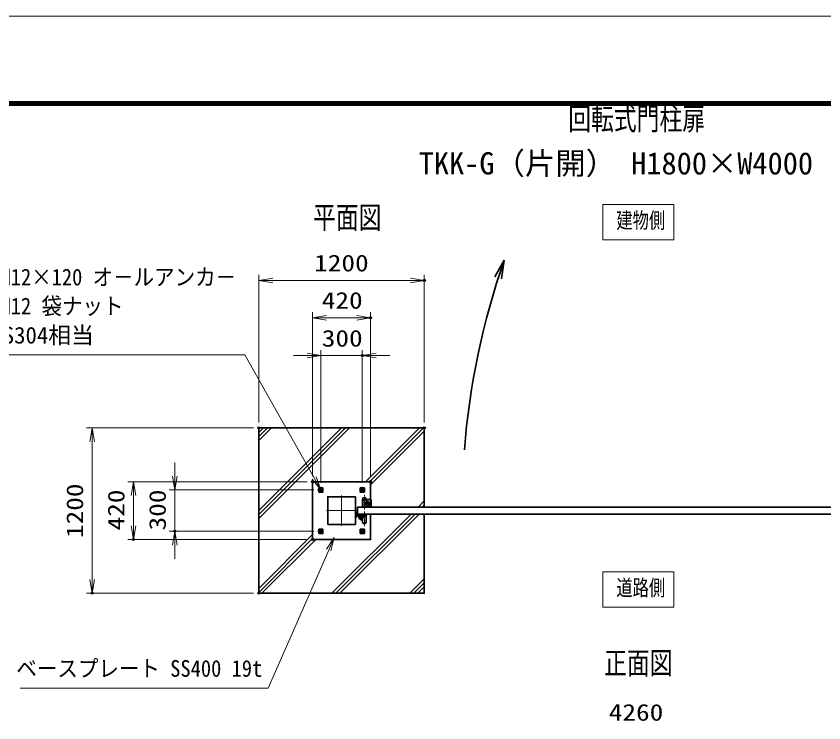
# Model space of a CAD drawing. Units: millimetres at full size. Extents: x -11880 to 11880, y -8400 to 8400.
# Drawn here: x -1618 to 4241, y 3271 to 8400 of the extents above; entities that cross this region are included whole.
import ezdxf
from ezdxf.enums import TextEntityAlignment as Align

# ---------------------------------------------------------------- set-up
doc = ezdxf.new("R2010")
doc.units = ezdxf.units.MM
doc.header["$LTSCALE"] = 30
doc.header["$PDMODE"] = 32
doc.header["$PDSIZE"] = 15
for name, pattern in [('DASHED', [7.5, 6, -1.5]), ('USER1', [9, 6, -0.75, 1.5, -0.75]), ('USER2', [18, 12, -1.5, 3, -1.5])]:
    doc.linetypes.add(name, pattern=pattern)
for name, color, linetype, lineweight in [('0-0_D-TTL', 7, 'Continuous', 18), ('0-1_外形線', 7, 'Continuous', 35), ('0-2_0', 7, 'Continuous', 18), ('0-3_寸法線', 4, 'Continuous', 18), ('0-5_細線', 2, 'Continuous', 35), ('0-6_隠れ線', 140, 'DASHED', 18), ('0-7_軸線', 200, 'USER2', 15), ('0-D_ハッチング', 253, 'Continuous', 13), ('1-0_AM_0N', 7, 'Continuous', 50), ('1-1_AM_7N', 6, 'USER1', 18), ('1-5_AM_4N', 4, 'Continuous', 25)]:
    doc.layers.add(name, color=color, linetype=linetype, lineweight=lineweight)
for name, color, linetype in [('0-4_Defpoints', 7, 'Continuous'), ('0-9_文字3', 254, 'Continuous'), ('0-C_文字', 254, 'Continuous')]:
    doc.layers.add(name, color=color, linetype=linetype)
doc.styles.add('ＭＳ ゴシック', font='')
doc.styles.get('ＭＳ ゴシック').set_extended_font_data('MS Gothic')

# ---------------------------------------------------------------- blocks, each defined once
blk = doc.blocks.new('A$C4093506B')
at = {"layer": '0-1_外形線'}
for p, q in [((-373.3, 0), (376.7, 0)), ((-373.3, -1755), (-373.3, 0)), ((376.7, -1755), (376.7, 0))]:
    blk.add_line(p, q, dxfattribs=at)
blk.add_arc((1.7, -1755), 375, 180, 0, dxfattribs=at)
at = {"layer": '0-7_軸線', "linetype": 'USER1'}
blk.add_line((1.7, 532.5), (1.7, -2662.5), dxfattribs=at)
blk = doc.blocks.new('A$C031A601E')
at = {"layer": '0-1_外形線'}
for p, q in [((-914.7, 739.2), (-914.7, -610.8)), ((-614.7, -910.8), (585.3, -910.8))]:
    blk.add_line(p, q, dxfattribs=at)
blk.add_lwpolyline([(885.3, -610.8), (885.3, 739.2), (-914.7, 739.2)], dxfattribs=at)
for centre, start, end in [((-614.7, -610.8), 180, 270), ((585.3, -610.8), 270, 0)]:
    blk.add_arc(centre, 300, start, end, dxfattribs=at)
at = {"layer": '0-5_細線'}
blk.add_circle((-14.7, -10.8), 525, dxfattribs=at)
at = {"layer": '0-6_隠れ線', "linetype": 'Continuous'}
blk.add_line((-914.7, 589.2), (885.3, 589.2), dxfattribs=at)
at = {"layer": '0-6_隠れ線'}
for radius in [420, 315, 285]:
    blk.add_circle((-14.7, -10.8), radius, dxfattribs=at)
at = {"layer": '0-7_軸線'}
for q in [(-14.7, 645.4), (-670.9, -10.8), (641.6, -10.8), (-14.7, -667.1)]:
    blk.add_line((-14.7, -10.8), q, dxfattribs=at)
blk = doc.blocks.new('_Open')
at = {"layer": '0-2_0', "color": 4}
blk.add_line((-30, 5), (0, 0), dxfattribs=at)
blk.add_lwpolyline([(-30, -5), (0, 0), (-30, 0)], dxfattribs=at)
blk = doc.blocks.new('S265')
at = {"layer": '0-3_寸法線'}
for points in [[(5178916.4, 80416200.5), (5232882.8, 80416200.5), (5246042, 80446281.8), (5247244.3, 80449030.3)], [(5246500.1, 80446081.4), (5247244.3, 80449030.3), (5245583.9, 80446482.2)]]:
    blk.add_lwpolyline(points, dxfattribs=at)
at = {"layer": '0-3_寸法線', "color": 254, "style": 'ＭＳ ゴシック', "width": 0.9}
blk.add_text('ベースプレート SS400 19t', height=3637, dxfattribs=at).set_placement((5178052.4, 80417601.1), align=Align.BOTTOM_LEFT)
blk = doc.blocks.new('S266')
at = {"layer": '0-3_寸法線'}
for points in [[(5170579, 80488760.8), (5227742.2, 80488760.8), (5242864.2, 80461982.2), (5244339.4, 80459369.9)], [(5242428.9, 80461736.3), (5244339.4, 80459369.9), (5243299.6, 80462228)]]:
    blk.add_lwpolyline(points, dxfattribs=at)
at = {"layer": '0-3_寸法線', "color": 254, "style": 'ＭＳ ゴシック', "width": 0.9}
for s, p in [('4-M12×120 オ－ルアンカ－', (5170147, 80502823)), ('4-M12 袋ナット', (5170147, 80496523))]:
    blk.add_text(s, height=3637, dxfattribs=at).set_placement(p, align=Align.BOTTOM_LEFT)
at = {"layer": '0-3_寸法線', "color": 254, "style": 'ＭＳ ゴシック'}
blk.add_text('SUS304相当', height=3637, dxfattribs=at).set_placement((5170147, 80490161.4), align=Align.BOTTOM_LEFT)
blk = doc.blocks.new('U277')
at = {"layer": '1-0_AM_0N'}
blk.add_lwpolyline([(4230, 4344.1), (4500, 4188.2), (4770, 4344.1), (4770, 4655.9), (4500, 4811.8), (4230, 4655.9)], close=True, dxfattribs=at)
for radius in [270, 151.6]:
    blk.add_circle((4500, 4500), radius, dxfattribs=at)
at = {"layer": '1-1_AM_7N'}
for p, q in [((4157.1, 4500), (4842.9, 4500)), ((4500, 4842.9), (4500, 4157.1))]:
    blk.add_line(p, q, dxfattribs=at)
at = {"layer": '1-5_AM_4N'}
blk.add_arc((4500, 4500), 180, 260, 170, dxfattribs=at)
blk = doc.blocks.new('U278')
at = {"layer": '1-0_AM_0N'}
blk.add_lwpolyline([(-4230, 4344.1), (-4500, 4188.2), (-4770, 4344.1), (-4770, 4655.9), (-4500, 4811.8), (-4230, 4655.9)], close=True, dxfattribs=at)
for radius in [270, 151.6]:
    blk.add_circle((-4500, 4500), radius, dxfattribs=at)
at = {"layer": '1-1_AM_7N'}
for p, q in [((-4157.1, 4500), (-4842.9, 4500)), ((-4500, 4842.9), (-4500, 4157.1))]:
    blk.add_line(p, q, dxfattribs=at)
at = {"layer": '1-5_AM_4N'}
blk.add_arc((-4500, 4500), 180, 10, 280, dxfattribs=at)
blk = doc.blocks.new('U279')
at = {"layer": '1-0_AM_0N'}
blk.add_lwpolyline([(4230, -4344.1), (4500, -4188.2), (4770, -4344.1), (4770, -4655.9), (4500, -4811.8), (4230, -4655.9)], close=True, dxfattribs=at)
for radius in [270, 151.6]:
    blk.add_circle((4500, -4500), radius, dxfattribs=at)
at = {"layer": '1-1_AM_7N'}
for p, q in [((4157.1, -4500), (4842.9, -4500)), ((4500, -4842.9), (4500, -4157.1))]:
    blk.add_line(p, q, dxfattribs=at)
at = {"layer": '1-5_AM_4N'}
blk.add_arc((4500, -4500), 180, 190, 100, dxfattribs=at)
blk = doc.blocks.new('U280')
at = {"layer": '1-0_AM_0N'}
blk.add_lwpolyline([(-4230, -4344.1), (-4500, -4188.2), (-4770, -4344.1), (-4770, -4655.9), (-4500, -4811.8), (-4230, -4655.9)], close=True, dxfattribs=at)
for radius in [270, 151.6]:
    blk.add_circle((-4500, -4500), radius, dxfattribs=at)
at = {"layer": '1-1_AM_7N'}
for p, q in [((-4157.1, -4500), (-4842.9, -4500)), ((-4500, -4842.9), (-4500, -4157.1))]:
    blk.add_line(p, q, dxfattribs=at)
at = {"layer": '1-5_AM_4N'}
blk.add_arc((-4500, -4500), 180, 80, 350, dxfattribs=at)
blk = doc.blocks.new('A$C67A600EB')
at = {"layer": '0-1_外形線'}
blk.add_lwpolyline([(6300, 750), (6300, 6300), (-6300, 6300), (-6300, -6300), (6300, -6300), (6300, -750)], dxfattribs=at)
for points in [[(-4950, 4950), (-4050, 4950), (-4050, 4050), (-4950, 4050)], [(4950, 4950), (4050, 4950), (4050, 4050), (4950, 4050)], [(-3000, -3000), (3000, -3000), (3000, 3000), (-3000, 3000)], [(-4950, -4950), (-4050, -4950), (-4050, -4050), (-4950, -4050)], [(4950, -4950), (4050, -4950), (4050, -4050), (4950, -4050)]]:
    blk.add_lwpolyline(points, close=True, dxfattribs=at)
at = {"layer": '0-5_細線'}
for p, q in [((3000, -1200), (3000, -300)), ((3000, -300), (3090, -300)), ((3090, -300), (3090, -1044.1)), ((4980, -1020), (3180, -1020)), ((3335.9, -1110), (4980, -1110)), ((3480, -750), (3480, -870)), ((3480, -750), (4980, -750)), ((3480, -870), (4980, -870)), ((3810, -1530), (3810, -1200)), ((3810, -1200), (4650, -1200)), ((3855, -870), (3855, -1020)), ((3855, -1020), (4605, -1020)), ((4028.8, -1350), (4431.2, -1350)), ((4050, -1200), (4050, -1020)), ((4410, -1200), (4410, -1020)), ((4605, -1020), (4605, -870)), ((4650, -1200), (4650, -1530)), ((4980, -870), (4980, -750)), ((4980, -1020), (5129.9, -1057)), ((5106.6, -1143.9), (4980, -1110)), ((5129.9, -1057), (5106.6, -1143.9))]:
    blk.add_line(p, q, dxfattribs=at)
blk.add_circle((3180, -1200), 180, dxfattribs=at)
blk.add_circle((3180, -1200), 180, dxfattribs=at)
for radius, start, end in [(420, 180, 0), (270, 138.18969, 41.81031)]:
    blk.add_arc((4230, -1530), radius, start, end, dxfattribs=at)
at = {"layer": '0-6_隠れ線'}
for centre in [(-4500, 4500), (4500, 4500), (-4500, -4500), (4500, -4500)]:
    blk.add_circle(centre, 300, dxfattribs=at)
at = {"layer": '0-7_軸線'}
for p, q in [((0, -3300), (0, 3300)), ((-3300, 0), (3300, 0)), ((3180, -1200), (2910.5, -1200)), ((3180, -1200), (3180, -930.5)), ((3180, -1200), (3180, -1469.5)), ((3180, -1200), (3449.5, -1200)), ((4230, -1530), (3633.6, -1530)), ((4230, -1530), (4230, -933.6)), ((4230, -1530), (4230, -2126.4)), ((4230, -1530), (4826.4, -1530))]:
    blk.add_line(p, q, dxfattribs=at)
at = {"layer": '1-0_AM_0N'}
for name in ['U278', 'U277', 'U280', 'U279']:
    blk.add_blockref(name, (0, 0), dxfattribs=at)

msp = doc.modelspace()

# ---------------------------------------------------------------- linework, layer by layer
at = {"layer": '0-0_D-TTL'}
for points in [[(-11880, -8400), (11880, -8400), (11880, 8400), (-11880, 8400)], [(-11116.29, 7779.43), (11116.29, 7779.43), (11116.29, -7777.71), (-11116.29, -7777.71)], [(-11109.21, 7772.36), (11109.21, 7772.36), (11109.21, -7770.64), (-11109.21, -7770.64)], [(-11102.14, 7765.29), (11102.14, 7765.29), (11102.14, -7763.57), (-11102.14, -7763.57)], [(-11095.07, 7758.21), (11095.07, 7758.21), (11095.07, -7756.5), (-11095.07, -7756.5)], [(-11088, 7751.14), (11088, 7751.14), (11088, -7749.43), (-11088, -7749.43)]]:
    msp.add_lwpolyline(points, close=True, dxfattribs=at)
at = {"layer": '0-1_外形線'}
for points in [[(143.04, 5411.26), (1343.04, 5411.26), (1343.04, 4836.26)], [(1343.04, 4786.26), (1343.04, 4211.26), (143.04, 4211.26), (143.04, 5411.26)]]:
    msp.add_lwpolyline(points, dxfattribs=at)
msp.add_lwpolyline([(858.04, 4836.26), (4858.04, 4836.26), (4858.04, 4786.26), (858.04, 4786.26)], close=True, dxfattribs=at)
msp.add_circle((928.04, 4861.26), 12.5, dxfattribs=at)
at = {"layer": '0-3_寸法線'}
for p, q in [((143.04, 5451.26), (143.04, 6522.2)), ((1343.04, 5451.26), (1343.04, 6522.2)), ((143.04, 6482.2), (1343.04, 6482.2)), ((533.04, 5061.26), (533.04, 6251.26)), ((533.04, 6211.26), (953.04, 6211.26)), ((953.04, 5061.26), (953.04, 6251.26)), ((493.04, 5936.35), (393.04, 5936.35)), ((593.04, 5012.69), (593.04, 5976.35)), ((593.04, 5936.35), (893.04, 5936.35)), ((893.04, 5012.69), (893.04, 5976.35)), ((993.04, 5936.35), (1093.04, 5936.35)), ((103.04, 5411.26), (-1107.01, 5411.26)), ((-1067.01, 5411.26), (-1067.01, 4211.26)), ((-467.01, 5061.26), (-467.01, 5161.26)), ((493.04, 5021.26), (-807.01, 5021.26)), ((-767.01, 5021.26), (-767.01, 4601.26)), ((541.61, 4961.26), (-507.01, 4961.26)), ((-467.01, 4961.26), (-467.01, 4661.26)), ((541.61, 4661.26), (-507.01, 4661.26)), ((493.04, 4601.26), (-807.01, 4601.26)), ((-467.01, 4561.26), (-467.01, 4461.26)), ((103.04, 4211.26), (-1107.01, 4211.26))]:
    msp.add_line(p, q, dxfattribs=at)
for points in [[(2638.63, 6777.04), (3153.9, 6777.04), (3153.9, 7034.11), (2638.63, 7034.11)], [(2638.63, 4110.28), (3153.9, 4110.28), (3153.9, 4367.36), (2638.63, 4367.36)]]:
    msp.add_lwpolyline(points, close=True, dxfattribs=at)
at = {"layer": '0-4_Defpoints'}
for p in [(1343.04, 6482.2), (953.04, 6211.26), (893.04, 5936.35), (143.04, 5411.26), (143.04, 5411.26), (1343.04, 5411.26), (533.04, 5021.26), (533.04, 5021.26), (953.04, 5021.26), (581.61, 4961.26), (593.04, 4972.69), (893.04, 4972.69), (-467.01, 4661.26), (581.61, 4661.26), (-767.01, 4601.26), (533.04, 4601.26), (-1067.01, 4211.26), (143.04, 4211.26)]:
    msp.add_point(p, dxfattribs=at)
at = {"layer": '0-5_細線'}
for q in [(1855.79, 6507.96), (1902.46, 6494.46)]:
    msp.add_line((1923.49, 6629.14), q, dxfattribs=at)
msp.add_arc((7072.08, 4825.73), 5455.3, 160.69606, 175.52715, dxfattribs=at)
at = {"layer": '0-D_ハッチング'}
for p, q in [((143.04, 5378.24), (176.06, 5411.26)), ((143.04, 4812.56), (741.74, 5411.26)), ((143.04, 5349.24), (205.06, 5411.26)), ((143.04, 4783.56), (770.74, 5411.26)), ((143.04, 5320.24), (234.06, 5411.26)), ((143.04, 4754.56), (799.74, 5411.26)), ((917.43, 5021.26), (1307.43, 5411.26)), ((946.43, 5021.26), (1336.43, 5411.26)), ((953.04, 4998.87), (1343.04, 5388.87)), ((1298.12, 4836.26), (1343.04, 4881.19)), ((1327.12, 4836.26), (1343.04, 4852.19)), ((673.12, 4211.26), (1248.12, 4786.26)), ((702.12, 4211.26), (1277.12, 4786.26)), ((731.12, 4211.26), (1306.12, 4786.26)), ((143.04, 4246.87), (533.04, 4636.87)), ((143.04, 4217.87), (533.04, 4607.87)), ((165.43, 4211.26), (555.43, 4601.26)), ((1238.8, 4211.26), (1343.04, 4315.5)), ((1267.8, 4211.26), (1343.04, 4286.5)), ((1296.8, 4211.26), (1343.04, 4257.5))]:
    msp.add_line(p, q, dxfattribs=at)

# ---------------------------------------------------------------- block references
at = {"layer": '0-1_外形線', "xscale": 0.03333333, "yscale": 0.03333333}
for name, p in [('A$C67A600EB', (743.04, 4811.26)), ('A$C4093506B', (907.98, 4786.26))]:
    msp.add_blockref(name, p, dxfattribs=at)
at = {"layer": '0-1_外形線', "yscale": 0.03333333, "rotation": 180}
for name, p, xscale in [('A$C4093506B', (907.98, 4836.26), -0.03333333), ('A$C031A601E', (927.55, 4860.9), 0.03333333)]:
    msp.add_blockref(name, p, dxfattribs=dict(at, xscale=xscale))
at = {"layer": '0-3_寸法線'}
for name, p, xscale, yscale in [('S266', (-174218.27, -2677017.73), 0.03333333, 0.03333333), ('_Open', (1343.04, 6482.2), 3.333333, 3.333333), ('_Open', (953.04, 6211.26), 3.333333, 3.333333), ('_Open', (593.04, 5936.35), 3.333333, 3.333333), ('S265', (-174218.27, -2677017.73), 0.03333333, 0.03333333)]:
    msp.add_blockref(name, p, dxfattribs=dict(at, xscale=xscale, yscale=yscale))
at = {"layer": '0-3_寸法線', "xscale": 3.333333, "yscale": 3.333333}
for p, rotation in [((143.04, 6482.2), 180), ((533.04, 6211.26), 180), ((893.04, 5936.35), 180), ((-1067.01, 5411.26), 90), ((-467.01, 4961.26), 270), ((-767.01, 5021.26), 90), ((-767.01, 4601.26), 270), ((-467.01, 4661.26), 90), ((-1067.01, 4211.26), 270)]:
    msp.add_blockref('_Open', p, dxfattribs=dict(at, rotation=rotation))

# ---------------------------------------------------------------- texts
at = {"layer": '0-1_外形線', "style": 'ＭＳ ゴシック', "width": 0.75}
for s, p in [('建物側', (2736.22, 6825.75)), ('道路側', (2736.22, 4159))]:
    msp.add_text(s, height=115.5, dxfattribs=at).set_placement(p, align=Align.BOTTOM_LEFT)
at = {"layer": '0-3_寸法線', "color": 254, "style": 'ＭＳ ゴシック', "width": 1.2}
for s, p in [('1200', (543.84, 6510.88)), ('420', (599.04, 6239.95)), ('300', (599.04, 5965.03)), ('4260', (2681.04, 3249.89))]:
    msp.add_text(s, height=121.2, dxfattribs=at).set_placement(p, align=Align.BOTTOM_LEFT)
for s, p in [('1200', (-1095.7, 4612.06)), ('420', (-795.7, 4667.26)), ('300', (-495.7, 4667.26))]:
    msp.add_text(s, height=121.2, rotation=90, dxfattribs=at).set_placement(p, align=Align.BOTTOM_LEFT)
at = {"layer": '0-9_文字3', "style": 'ＭＳ ゴシック', "width": 0.75}
msp.add_text('回転式門柱扉', height=161.7, dxfattribs=at).set_placement((2387.2, 7525.44), align=Align.BOTTOM_LEFT)
at = {"layer": '0-9_文字3', "style": 'ＭＳ ゴシック'}
msp.add_text('TKK-G（片開） H1800×W4000', height=161.6, dxfattribs=at).set_placement((1302.78, 7202.47), align=Align.BOTTOM_LEFT)
at = {"layer": '0-C_文字', "style": 'ＭＳ ゴシック', "width": 0.75}
for s, p in [('平面図', (536.2, 6809.1)), ('正面図', (2647.56, 3575.76))]:
    msp.add_text(s, height=161.7, dxfattribs=at).set_placement(p, align=Align.BOTTOM_LEFT)

doc.saveas('drawing.dxf')
